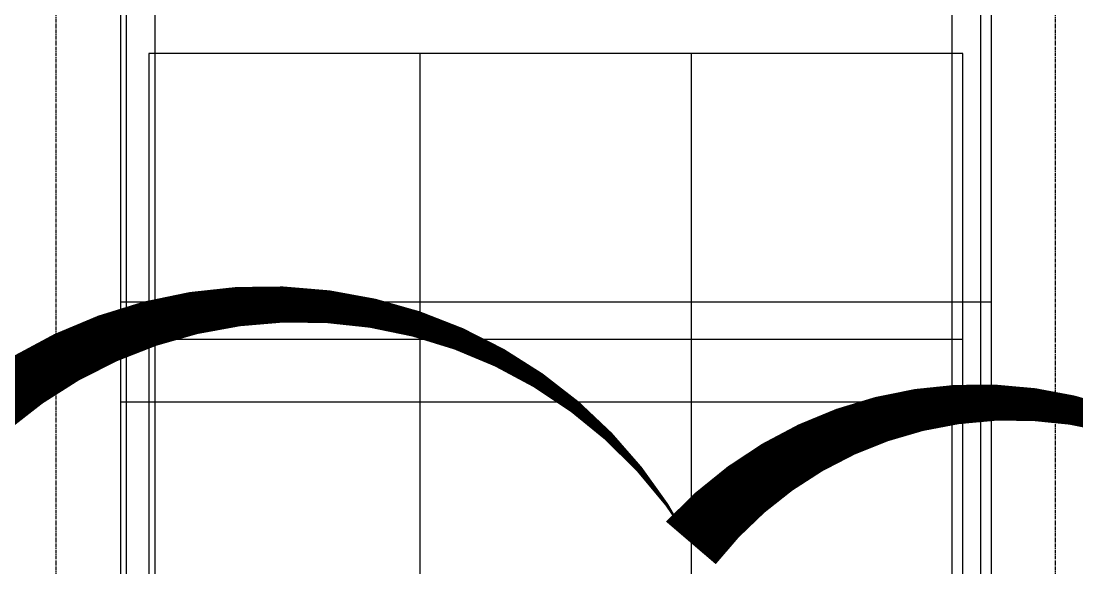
# Model space of a CAD drawing. Header units: inches. Extents: x 102027 to 175311, y -32523 to 10797.
# Drawn here: x 123015 to 126713, y -2675 to -761 of the extents above; entities that cross this region are included whole.
import ezdxf

# ---------------------------------------------------------------- set-up
doc = ezdxf.new("R2010")
doc.units = ezdxf.units.IN
doc.header["$MEASUREMENT"] = 0
doc.linetypes.add('CENTER', pattern=[2, 1.25, -0.25, 0.25, -0.25])
doc.linetypes.add('HIDDEN', pattern=[0.375, 0.25, -0.125])
doc.layers.add('M-CLOUD', color=2, linetype='Continuous')
doc.layers.add('M-X-BKGD', color=8, linetype='Continuous')

msp = doc.modelspace()

# ---------------------------------------------------------------- linework, layer by layer
at = {"layer": 'M-CLOUD'}
msp.add_lwpolyline([(122683.1, -2327.7, 0, 229.8, 0.520567), (123019, -4558.9, 0, 229.8, 0.520567), (124778.6, -5720.3, 0, 229.8, 0.520567), (127043.5, -5356, 0, 229.8, 0.520567), (129338.4, -5280.9, 0, 229.8, 0.520567), (131635.6, -5348.3, 0, 229.8, 0.520567), (133932.7, -5347.8, 0, 229.8, 0.520567), (136184.7, -4951.7, 0, 229.8, 0.520567), (138320.8, -4362.3, 0, 229.8, 0.520567), (136801.6, -2797.3, 0, 229.8, 0.520567), (134509.9, -2622.7, 0, 229.8, 0.520567), (132218.9, -2623, 0, 229.8, 0.520567), (129933.5, -2862.9, 0, 229.8, 0.520567), (127647.9, -2810.1, 0, 229.8, 0.520567), (125360.4, -2587.8, 0, 229.8, 0.520567)], format="xyseb", close=True, dxfattribs=at)
at = {"layer": 'M-X-BKGD', "color": 8, "linetype": 'CENTER', "ltscale": 10}
for p, q in [((123137.6, -6544.1), (123137.6, 9596.6)), ((126637.6, -6544.1), (126637.6, 9596.6))]:
    msp.add_line(p, q, dxfattribs=at)
at = {"layer": 'M-X-BKGD', "color": 8}
for p, q in [((123362.6, 3455.2), (123362.6, -6394.8)), ((126412.6, 3455.2), (126412.6, -6394.8)), ((123382.7, 2935.4), (123382.7, -6394.8)), ((123482.7, 2935.4), (123482.7, -6394.8)), ((126274.5, 2935.4), (126274.5, -6394.8)), ((126374.5, 2935.4), (126374.5, -6394.8)), ((124412.6, -4834.2), (124412.6, -874.8)), ((125362.6, -5874.8), (125362.6, -874.8)), ((123462.6, -1874.8), (126312.6, -1874.8))]:
    msp.add_line(p, q, dxfattribs=at)
at = {"layer": 'M-X-BKGD', "color": 8, "linetype": 'HIDDEN', "ltscale": 5}
for p, q in [((126412.6, -1744.8), (123362.6, -1744.8)), ((126412.6, -2094.8), (123362.6, -2094.8))]:
    msp.add_line(p, q, dxfattribs=at)
at = {"layer": 'M-X-BKGD', "color": 8}
msp.add_lwpolyline([(124912.6, -5874.8), (126312.6, -5874.8), (126312.6, -874.8), (123462.6, -874.8), (123462.6, -5874.8), (123572.6, -5874.8)], dxfattribs=at)

doc.saveas('drawing.dxf')
